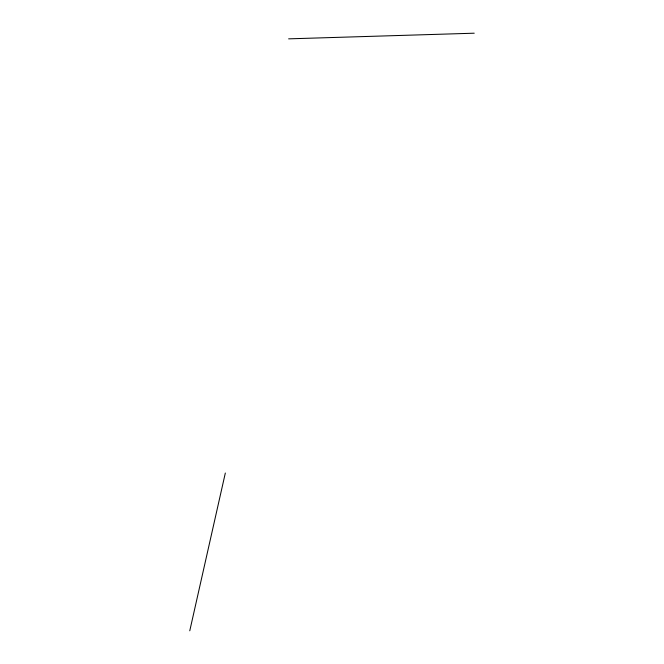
<?xml version="1.0" encoding="UTF-8"?>
<svg xmlns="http://www.w3.org/2000/svg" width="664" height="664" viewBox="0 0 664 664"><rect width="100%" height="100%" fill="white"/><g stroke="black" fill="none" stroke-linecap="round" stroke-linejoin="round"><path stroke-width="1" d="M189.771 630.8L225.328 473.025M288.624 38.852L474.229 33.2"/></g></svg>
